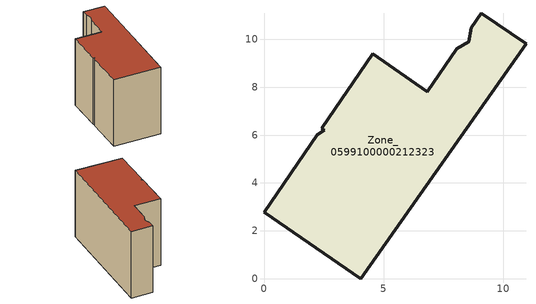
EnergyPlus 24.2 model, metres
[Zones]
Zone_0599100000212323
 floor ground (C_G): 6.83,7.82 8.05,9.6 8.55,9.9 8.66,10.48 9.08,11.09 10.95,9.81 4.05,0 0,2.78 2.23,6.03 2.52,6.21 2.41,6.29 4.54,9.39 z0
 wall outside (C_F): 10.95,9.81 9.08,11.09 8.66,10.48 8.55,9.9 8.05,9.6 6.83,7.82 4.54,9.39 2.41,6.29 2.52,6.21 2.23,6.03 0,2.78 4.05,0 10.95,9.81 z0:7.29
 roof outside (C_R): 2.52,6.21 2.23,6.03 0,2.78 4.05,0 10.95,9.81 9.08,11.09 8.66,10.48 8.55,9.9 8.05,9.6 6.83,7.82 4.54,9.39 2.41,6.29 z7.29
[BUILDING]
Pand.0599100000212323: North Axis=0; Terrain=City; Loads Convergence Tolerance Value=0.04; Temperature Convergence Tolerance Value=0.4; Solar Distribution=FullExterior; Maximum Number of Warmup Days=25; Minimum Number of Warmup Days=1
[Site:Location]
Rotterdam.The.Hague.AP_ZH_NLD Design_Conditions: Latitude=51.96; Longitude=4.45; Time Zone=1; Elevation=-4.5
[SITE:GROUNDTEMPERATURE:BUILDINGSURFACE]
18, 18, 18, 18, 18, 18, 18, 18, 18, 18, 18, 18
[MATERIAL] Thermal Absorptance=0.9; Solar Absorptance=0.7; Visible Absorptance=0.7
Name | Roughness | Thickness | Conductivity | Density | Specific Heat
G.TI.1946 | MediumSmooth | 0.15 | 1 | 540 | 1210
F.TI.1946 | Rough | 0.3 | 0.857143 | 1920 | 840
R.TI.1946 | MediumRough | 0.2 | 0.1 | 1500 | 1000
[CONSTRUCTION]
C_G: G.TI.1946
C_F: F.TI.1946
C_R: R.TI.1946
[ZONE]
Zone_0599100000212323: Type=1; Multiplier=1; Ceiling Height=Autocalculate; Volume=Autocalculate; Floor Area=autocalculate; Part of Total Floor Area=Yes
[ZONEINFILTRATION:DESIGNFLOWRATE]
Infil_Zone_0599100000212323: Zone or ZoneList or Space or SpaceList=Zone_0599100000212323; Schedule=AlwaysOn; Design Flow Rate Calculation Method=Flow/Area; Flow Rate per Floor Area=0.003; Constant Term Coefficient=1; Temperature Term Coefficient=0; Velocity Term Coefficient=0; Velocity Squared Term Coefficient=0
[HVACTEMPLATE:ZONE:IDEALLOADSAIRSYSTEM]
Zone_0599100000212323: Maximum Heating Supply Air Temperature=50; Minimum Cooling Supply Air Temperature=13; Maximum Heating Supply Air Humidity Ratio=0.0156; Minimum Cooling Supply Air Humidity Ratio=0.0077; Heating Limit=NoLimit; Cooling Limit=NoLimit; Dehumidification Control Type=ConstantSensibleHeatRatio; Cooling Sensible Heat Ratio=0.7; Dehumidification Setpoint=60; Humidification Control Type=None; Humidification Setpoint=30; Outdoor Air Method=None; Outdoor Air Flow Rate per Person=0.00944; Outdoor Air Flow Rate per Zone Floor Area=0; Outdoor Air Flow Rate per Zone=0; Demand Controlled Ventilation Type=None; Outdoor Air Economizer Type=NoEconomizer; Heat Recovery Type=None; Sensible Heat Recovery Effectiveness=0.7; Latent Heat Recovery Effectiveness=0.65
[ZONECONTROL:THERMOSTAT]
ThermostatControl_Zone_0599100000212323: Zone or ZoneList=Zone_0599100000212323; Control Type Schedule=DualSetpointControlType; Control 1=Thermostat_Zone_0599100000212323; Temperature Difference Between Cutout And Setpoint=0
[THERMOSTATSETPOINT:DUALSETPOINT]
Thermostat_Zone_0599100000212323: Heating Setpoint Temperature Schedule=HeatingSetpoint_Zone_0599100000212323; Cooling Setpoint Temperature Schedule=CoolingSetpoint_Zone_0599100000212323
[SCHEDULE:COMPACT]
HeatingSetpoint_Zone_0599100000212323: Through: 12/31, For: AllDays, Until: 24:00, 21
CoolingSetpoint_Zone_0599100000212323: Through: 12/31, For: AllDays, Until: 24:00, 24
DualSetpointControlType: Through: 12/31, For: AllDays, Until: 24:00, 4
AlwaysOn: Through: 12/31, For: AllDays, Until: 24:00, 1
